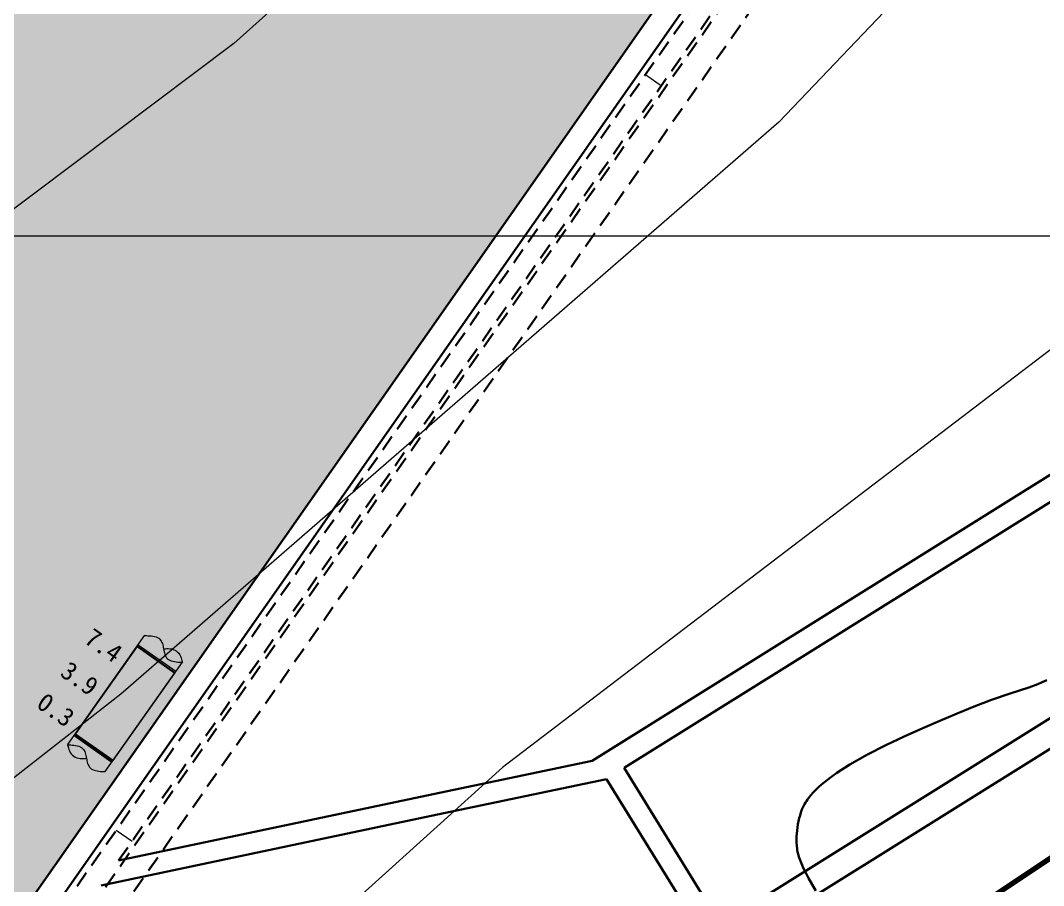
# Model space of a CAD drawing. Header units: inches. Extents: x 36473197 to 36486087, y 3899343 to 3911260.
# Drawn here: x 36480117.8 to 36480339.5, y 3904859.2 to 3905046.8 of the extents above; entities that cross this region are included whole.
import ezdxf

# ---------------------------------------------------------------- set-up
doc = ezdxf.new("R2010")
doc.units = ezdxf.units.IN
doc.header["$MEASUREMENT"] = 0
doc.linetypes.add('虚线', pattern=[0.0045, 0.00175, -0.001, 0.00175])
doc.layers.get('Defpoints').update_dxf_attribs({"lineweight": 0})
for name, color, linetype, lineweight in [('2022年生产接续', 7, 'Continuous', 0), ('4煤底板等值线', 7, 'Continuous', 0), ('向北背斜轴', 7, 'Continuous', 0), ('四盘区泄水巷设计', 7, 'Continuous', 0), ('四盘区辅运巷', 7, 'Continuous', 0), ('小柱状', 7, 'Continuous', 0), ('巷道', 7, 'Continuous', 0), ('水系', 7, 'Continuous', 0), ('经纬网', 7, 'Continuous', 0), ('西区开拓设计', 7, 'Continuous', 0), ('采掘图', 7, 'Continuous', 0), ('采空区', 7, 'Continuous', 0)]:
    doc.layers.add(name, color=color, linetype=linetype, lineweight=lineweight)
doc.styles.add('仿宋', font='simfang.ttf')
doc.styles.add('黑体', font='simhei.ttf')
doc.dimstyles.get("Standard").update_dxf_attribs({"dimtxt": 30, "dimasz": 20, "dimexe": 0.18, "dimexo": 0.0625, "dimgap": 0.09, "dimtad": 1, "dimdec": 0, "dimzin": 0, "dimdsep": 46, "dimtxsty": '仿宋', "dimcen": 0.09, "dimclrd": 150, "dimclre": 150, "dimadec": 0, "dimazin": 0, "dimtfac": 1, "dimtdec": 0, "dimtofl": 0, "dimtmove": 0, "dimatfit": 3, "dimfxl": 1, "dimtolj": 1, "dimtzin": 0, "dimlwd": 0, "dimarcsym": 0})

# ---------------------------------------------------------------- blocks, each defined once
blk = doc.blocks.new('*D204')
at = {"layer": 'Defpoints', "color": 0, "transparency": 16777216}
for p in [(36476925.52, 3911082.36), (36486060.15, 3904950.04), (36485936.09, 3904772.87)]:
    blk.add_point(p, dxfattribs=at)
at = {"layer": '四盘区辅运巷', "color": 150, "lineweight": -2, "transparency": 16777216}
for p, q in [((36476925.55, 3911082.41), (36477049.68, 3911259.68)), ((36485936.12, 3904772.92), (36486060.25, 3904950.19))]:
    blk.add_line(p, q, dxfattribs=at)
at = {"layer": '四盘区辅运巷', "color": 150, "lineweight": 0, "transparency": 16777216}
blk.add_line((36477065.96, 3911248.06), (36486043.76, 3904961.51), dxfattribs=at)
at = {"layer": '四盘区辅运巷', "color": 150, "transparency": 16777216}
for points in [[(36477067.87, 3911250.79), (36477064.05, 3911245.33), (36477049.58, 3911259.53)], [(36486045.68, 3904964.24), (36486041.85, 3904958.78), (36486060.15, 3904950.04)]]:
    blk.add_solid(points, dxfattribs=at)
at = {"layer": '四盘区辅运巷', "color": 0, "transparency": 16777216, "insert": (36481563.62, 3908117.29), "char_height": 30, "attachment_point": 5, "rotation": 324.9991, "style": '仿宋'}
blk.add_mtext('\\A1;1100', dxfattribs=at)

msp = doc.modelspace()

# ---------------------------------------------------------------- hatches: boundary and pattern name
at = {"layer": '小柱状'}
msp.add_hatch(color=7, dxfattribs=at).paths.add_polyline_path([(36480129.72, 3904892.14), (36480137.89, 3904886.38), (36480151.26, 3904905.34), (36480143.09, 3904911.1)], flags=17)
at = {"layer": '小柱状', "lineweight": 0}
h = msp.add_hatch(dxfattribs=at)
h.set_pattern_fill('细粒砂岩_1', color=256, scale=100, angle=-35, style=0, pattern_type=2)
h.set_pattern_definition([(145, (36480143.2983, 3904905.24036), (-0.344146, -0.49149), [0.007222, -0.592778]), (145, (36480143.3025, 3904905.23866), (-0.344146, -0.49149), [0.016, -0.584]), (145, (36480143.3051, 3904905.23804), (-0.344146, -0.49149), [0.021, -0.579]), (145, (36480143.30754, 3904905.23757), (-0.344146, -0.49149), [0.02552, -0.57448]), (145, (36480143.3092, 3904905.23764), (-0.344146, -0.49149), [0.02812, -0.57188]), (145, (36480143.3108, 3904905.2377), (-0.344146, -0.49149), [0.03072, -0.56928]), (145, (36480143.31245, 3904905.2378), (-0.344146, -0.49149), [0.03332, -0.56668]), (145, (36480143.314, 3904905.2379), (-0.344146, -0.49149), [0.035708, -0.564292]), (145, (36480143.3152, 3904905.2383), (-0.344146, -0.49149), [0.037246, -0.562754]), (145, (36480143.3164, 3904905.2387), (-0.344146, -0.49149), [0.038785, -0.561215]), (145, (36480143.3176, 3904905.23906), (-0.344146, -0.49149), [0.040323, -0.559677]), (145, (36480143.3188, 3904905.23943), (-0.344146, -0.49149), [0.04186, -0.55814]), (145, (36480143.32, 3904905.2398), (-0.344146, -0.49149), [9e-17, -0.6]), (145, (36480143.32, 3904905.2398), (-0.344146, -0.49149), [0.0434, -0.5566]), (145, (36480143.3209, 3904905.2404), (-0.344146, -0.49149), [0.0442, -0.5558]), (145, (36480143.3218, 3904905.241), (-0.344146, -0.49149), [0.045, -0.555]), (145, (36480143.3227, 3904905.2416), (-0.344146, -0.49149), [0.0458, -0.5542]), (145, (36480143.3236, 3904905.2422), (-0.344146, -0.49149), [0.0466, -0.5534]), (145, (36480143.3245, 3904905.24276), (-0.344146, -0.49149), [0.0474, -0.5526]), (145, (36480143.3254, 3904905.24335), (-0.344146, -0.49149), [4e-17, -0.6]), (145, (36480143.3254, 3904905.24335), (-0.344146, -0.49149), [0.0482, -0.5518]), (145, (36480143.3261, 3904905.2441), (-0.344146, -0.49149), [0.048477, -0.551523]), (145, (36480143.3268, 3904905.24483), (-0.344146, -0.49149), [0.048754, -0.551246]), (145, (36480143.3275, 3904905.24557), (-0.344146, -0.49149), [0.04903, -0.55097]), (145, (36480143.3282, 3904905.2463), (-0.344146, -0.49149), [0.049308, -0.550692]), (145, (36480143.32886, 3904905.24705), (-0.344146, -0.49149), [0.049585, -0.550415]), (145, (36480143.32955, 3904905.2478), (-0.344146, -0.49149), [0.04986, -0.55014]), (145, (36480143.3301, 3904905.2486), (-0.344146, -0.49149), [0.04986, -0.55014]), (145, (36480143.3306, 3904905.2495), (-0.344146, -0.49149), [0.049585, -0.550415]), (145, (36480143.33104, 3904905.2504), (-0.344146, -0.49149), [0.049308, -0.550692]), (145, (36480143.3315, 3904905.2513), (-0.344146, -0.49149), [0.04903, -0.55097]), (145, (36480143.33196, 3904905.2522), (-0.344146, -0.49149), [0.048754, -0.551246]), (145, (36480143.3324, 3904905.2531), (-0.344146, -0.49149), [0.048477, -0.551523]), (145, (36480143.3329, 3904905.254), (-0.344146, -0.49149), [0.0482, -0.5518]), (145, (36480143.2934, 3904905.28165), (-0.344146, -0.49149), [4e-17, -0.6]), (145, (36480143.33313, 3904905.25505), (-0.344146, -0.49149), [0.0474, -0.5526]), (145, (36480143.3334, 3904905.2561), (-0.344146, -0.49149), [0.0466, -0.5534]), (145, (36480143.3336, 3904905.25715), (-0.344146, -0.49149), [0.0458, -0.5542]), (145, (36480143.33387, 3904905.2582), (-0.344146, -0.49149), [0.045, -0.555]), (145, (36480143.3341, 3904905.25924), (-0.344146, -0.49149), [0.0442, -0.5558]), (145, (36480143.33436, 3904905.2603), (-0.344146, -0.49149), [0.0434, -0.5566]), (145, (36480143.2988, 3904905.2852), (-0.344146, -0.49149), [0, -0.6]), (145, (36480143.3343, 3904905.26155), (-0.344146, -0.49149), [0.04186, -0.55814]), (145, (36480143.33425, 3904905.2628), (-0.344146, -0.49149), [0.040323, -0.559677]), (145, (36480143.3342, 3904905.2641), (-0.344146, -0.49149), [0.038785, -0.561215]), (145, (36480143.33413, 3904905.26533), (-0.344146, -0.49149), [0.037246, -0.562754]), (145, (36480143.3341, 3904905.2666), (-0.344146, -0.49149), [0.035708, -0.564292]), (145, (36480143.3337, 3904905.2681), (-0.344146, -0.49149), [0.03332, -0.56668]), (145, (36480143.3332, 3904905.26966), (-0.344146, -0.49149), [0.03072, -0.56928]), (145, (36480143.3327, 3904905.2712), (-0.344146, -0.49149), [0.02812, -0.57188]), (145, (36480143.3322, 3904905.2728), (-0.344146, -0.49149), [0.02552, -0.57448]), (145, (36480143.3309, 3904905.2749), (-0.344146, -0.49149), [0.021, -0.579]), (145, (36480143.32945, 3904905.27716), (-0.344146, -0.49149), [0.016, -0.584]), (145, (36480143.3275, 3904905.2795), (-0.344146, -0.49149), [0.01011, -0.58989]), (145, (36480143.23737, 3904905.28023), (-0.344146, -0.49149), [0.007222, -0.592778]), (145, (36480143.24154, 3904905.27853), (-0.344146, -0.49149), [0.016, -0.584]), (145, (36480143.24416, 3904905.2779), (-0.344146, -0.49149), [0.021, -0.579]), (145, (36480143.2466, 3904905.27744), (-0.344146, -0.49149), [0.02552, -0.57448]), (145, (36480143.2482, 3904905.2775), (-0.344146, -0.49149), [0.02812, -0.57188]), (145, (36480143.24986, 3904905.2776), (-0.344146, -0.49149), [0.03072, -0.56928]), (145, (36480143.2515, 3904905.27766), (-0.344146, -0.49149), [0.03332, -0.56668]), (145, (36480143.25305, 3904905.2778), (-0.344146, -0.49149), [0.035708, -0.564292]), (145, (36480143.25425, 3904905.2782), (-0.344146, -0.49149), [0.037246, -0.562754]), (145, (36480143.25546, 3904905.27855), (-0.344146, -0.49149), [0.038785, -0.561215]), (145, (36480143.25666, 3904905.2789), (-0.344146, -0.49149), [0.040323, -0.559677]), (145, (36480143.25786, 3904905.2793), (-0.344146, -0.49149), [0.04186, -0.55814]), (145, (36480143.25907, 3904905.2797), (-0.344146, -0.49149), [2e-17, -0.6]), (145, (36480143.25907, 3904905.2797), (-0.344146, -0.49149), [0.0434, -0.5566]), (145, (36480143.25997, 3904905.2803), (-0.344146, -0.49149), [0.0442, -0.5558]), (145, (36480143.26087, 3904905.28086), (-0.344146, -0.49149), [0.045, -0.555]), (145, (36480143.2618, 3904905.28145), (-0.344146, -0.49149), [0.0458, -0.5542]), (145, (36480143.2627, 3904905.28204), (-0.344146, -0.49149), [0.0466, -0.5534]), (145, (36480143.2636, 3904905.28263), (-0.344146, -0.49149), [0.0474, -0.5526]), (145, (36480143.2645, 3904905.2832), (-0.344146, -0.49149), [2e-17, -0.6]), (145, (36480143.2645, 3904905.2832), (-0.344146, -0.49149), [0.0482, -0.5518]), (145, (36480143.26516, 3904905.28396), (-0.344146, -0.49149), [0.048477, -0.551523]), (145, (36480143.26585, 3904905.2847), (-0.344146, -0.49149), [0.048754, -0.551246]), (145, (36480143.26654, 3904905.28544), (-0.344146, -0.49149), [0.04903, -0.55097]), (145, (36480143.2672, 3904905.2862), (-0.344146, -0.49149), [0.049308, -0.550692]), (145, (36480143.2679, 3904905.2869), (-0.344146, -0.49149), [0.049585, -0.550415]), (145, (36480143.2686, 3904905.28766), (-0.344146, -0.49149), [0.04986, -0.55014]), (145, (36480143.26917, 3904905.2885), (-0.344146, -0.49149), [0.04986, -0.55014]), (145, (36480143.26963, 3904905.2894), (-0.344146, -0.49149), [0.049585, -0.550415]), (145, (36480143.2701, 3904905.2903), (-0.344146, -0.49149), [0.049308, -0.550692]), (145, (36480143.27055, 3904905.2912), (-0.344146, -0.49149), [0.04903, -0.55097]), (145, (36480143.271, 3904905.2921), (-0.344146, -0.49149), [0.048754, -0.551246]), (145, (36480143.2715, 3904905.293), (-0.344146, -0.49149), [0.048477, -0.551523]), (145, (36480143.27193, 3904905.2939), (-0.344146, -0.49149), [0.0482, -0.5518]), (145, (36480143.23245, 3904905.3215), (-0.344146, -0.49149), [0, -0.6]), (145, (36480143.2722, 3904905.2949), (-0.344146, -0.49149), [0.0474, -0.5526]), (145, (36480143.2724, 3904905.29597), (-0.344146, -0.49149), [0.0466, -0.5534]), (145, (36480143.27267, 3904905.297), (-0.344146, -0.49149), [0.0458, -0.5542]), (145, (36480143.2729, 3904905.29807), (-0.344146, -0.49149), [0.045, -0.555]), (145, (36480143.27316, 3904905.2991), (-0.344146, -0.49149), [0.0442, -0.5558]), (145, (36480143.2734, 3904905.30016), (-0.344146, -0.49149), [0.0434, -0.5566]), (145, (36480143.23786, 3904905.32506), (-0.344146, -0.49149), [4e-17, -0.6]), (145, (36480143.27335, 3904905.3014), (-0.344146, -0.49149), [0.04186, -0.55814]), (145, (36480143.2733, 3904905.3027), (-0.344146, -0.49149), [0.040323, -0.559677]), (145, (36480143.27324, 3904905.30394), (-0.344146, -0.49149), [0.038785, -0.561215]), (145, (36480143.2732, 3904905.3052), (-0.344146, -0.49149), [0.037246, -0.562754]), (145, (36480143.2731, 3904905.30647), (-0.344146, -0.49149), [0.035708, -0.564292]), (145, (36480143.2727, 3904905.30797), (-0.344146, -0.49149), [0.03332, -0.56668]), (145, (36480143.2722, 3904905.30953), (-0.344146, -0.49149), [0.03072, -0.56928]), (145, (36480143.27174, 3904905.3111), (-0.344146, -0.49149), [0.02812, -0.57188]), (145, (36480143.27125, 3904905.31266), (-0.344146, -0.49149), [0.02552, -0.57448]), (145, (36480143.26997, 3904905.3148), (-0.344146, -0.49149), [0.021, -0.579]), (145, (36480143.2685, 3904905.31703), (-0.344146, -0.49149), [0.016, -0.584]), (145, (36480143.26654, 3904905.3194), (-0.344146, -0.49149), [0.01011, -0.58989]), (145, (36480143.1755, 3904905.32634), (-0.344146, -0.49149), [0.007222, -0.592778]), (145, (36480143.1797, 3904905.32464), (-0.344146, -0.49149), [0.016, -0.584]), (145, (36480143.1823, 3904905.324), (-0.344146, -0.49149), [0.021, -0.579]), (145, (36480143.18474, 3904905.32355), (-0.344146, -0.49149), [0.02552, -0.57448]), (145, (36480143.1864, 3904905.3236), (-0.344146, -0.49149), [0.02812, -0.57188]), (145, (36480143.188, 3904905.3237), (-0.344146, -0.49149), [0.03072, -0.56928]), (145, (36480143.18966, 3904905.32377), (-0.344146, -0.49149), [0.03332, -0.56668]), (145, (36480143.1912, 3904905.3239), (-0.344146, -0.49149), [0.035708, -0.564292]), (145, (36480143.1924, 3904905.3243), (-0.344146, -0.49149), [0.037246, -0.562754]), (145, (36480143.1936, 3904905.32466), (-0.344146, -0.49149), [0.038785, -0.561215]), (145, (36480143.1948, 3904905.32504), (-0.344146, -0.49149), [0.040323, -0.559677]), (145, (36480143.196, 3904905.3254), (-0.344146, -0.49149), [0.04186, -0.55814]), (145, (36480143.1972, 3904905.3258), (-0.344146, -0.49149), [0, -0.6]), (145, (36480143.1972, 3904905.3258), (-0.344146, -0.49149), [0.0434, -0.5566]), (145, (36480143.19813, 3904905.3264), (-0.344146, -0.49149), [0.0442, -0.5558]), (145, (36480143.19903, 3904905.327), (-0.344146, -0.49149), [0.045, -0.555]), (145, (36480143.19993, 3904905.32756), (-0.344146, -0.49149), [0.0458, -0.5542]), (145, (36480143.20083, 3904905.32815), (-0.344146, -0.49149), [0.0466, -0.5534]), (145, (36480143.20174, 3904905.32874), (-0.344146, -0.49149), [0.0474, -0.5526]), (145, (36480143.20264, 3904905.3293), (-0.344146, -0.49149), [3e-17, -0.6]), (145, (36480143.20264, 3904905.3293), (-0.344146, -0.49149), [0.0482, -0.5518]), (145, (36480143.2033, 3904905.33007), (-0.344146, -0.49149), [0.048477, -0.551523]), (145, (36480143.204, 3904905.3308), (-0.344146, -0.49149), [0.048754, -0.551246]), (145, (36480143.2047, 3904905.33155), (-0.344146, -0.49149), [0.04903, -0.55097]), (145, (36480143.2054, 3904905.3323), (-0.344146, -0.49149), [0.049308, -0.550692]), (145, (36480143.2061, 3904905.333), (-0.344146, -0.49149), [0.049585, -0.550415]), (145, (36480143.20676, 3904905.33377), (-0.344146, -0.49149), [0.04986, -0.55014]), (145, (36480143.20733, 3904905.3346), (-0.344146, -0.49149), [0.04986, -0.55014]), (145, (36480143.2078, 3904905.3355), (-0.344146, -0.49149), [0.049585, -0.550415]), (145, (36480143.20825, 3904905.3364), (-0.344146, -0.49149), [0.049308, -0.550692]), (145, (36480143.2087, 3904905.3373), (-0.344146, -0.49149), [0.04903, -0.55097]), (145, (36480143.2092, 3904905.3382), (-0.344146, -0.49149), [0.048754, -0.551246]), (145, (36480143.20963, 3904905.3391), (-0.344146, -0.49149), [0.048477, -0.551523]), (145, (36480143.2101, 3904905.34), (-0.344146, -0.49149), [0.0482, -0.5518]), (145, (36480143.1706, 3904905.3676), (-0.344146, -0.49149), [3e-17, -0.6]), (145, (36480143.21034, 3904905.341), (-0.344146, -0.49149), [0.0474, -0.5526]), (145, (36480143.2106, 3904905.3421), (-0.344146, -0.49149), [0.0466, -0.5534]), (145, (36480143.21083, 3904905.3431), (-0.344146, -0.49149), [0.0458, -0.5542]), (145, (36480143.2111, 3904905.3442), (-0.344146, -0.49149), [0.045, -0.555]), (145, (36480143.2113, 3904905.3452), (-0.344146, -0.49149), [0.0442, -0.5558]), (145, (36480143.21157, 3904905.3463), (-0.344146, -0.49149), [0.0434, -0.5566]), (145, (36480143.176, 3904905.37116), (-0.344146, -0.49149), [3e-17, -0.6]), (145, (36480143.2115, 3904905.34753), (-0.344146, -0.49149), [0.04186, -0.55814]), (145, (36480143.21146, 3904905.3488), (-0.344146, -0.49149), [0.040323, -0.559677]), (145, (36480143.2114, 3904905.35005), (-0.344146, -0.49149), [0.038785, -0.561215]), (145, (36480143.21134, 3904905.3513), (-0.344146, -0.49149), [0.037246, -0.562754]), (145, (36480143.2113, 3904905.3526), (-0.344146, -0.49149), [0.035708, -0.564292]), (145, (36480143.2109, 3904905.3541), (-0.344146, -0.49149), [0.03332, -0.56668]), (145, (36480143.2104, 3904905.35564), (-0.344146, -0.49149), [0.03072, -0.56928]), (145, (36480143.2099, 3904905.3572), (-0.344146, -0.49149), [0.02812, -0.57188]), (145, (36480143.2094, 3904905.3588), (-0.344146, -0.49149), [0.02552, -0.57448]), (145, (36480143.20813, 3904905.3609), (-0.344146, -0.49149), [0.021, -0.579]), (145, (36480143.20666, 3904905.36314), (-0.344146, -0.49149), [0.016, -0.584]), (145, (36480143.2047, 3904905.3655), (-0.344146, -0.49149), [0.01011, -0.58989]), (145, (36480142.8805, 3904905.1667), (-0.344146, -0.49149), [0.007222, -0.592778]), (145, (36480142.8847, 3904905.165), (-0.344146, -0.49149), [0.016, -0.584]), (145, (36480142.8873, 3904905.1644), (-0.344146, -0.49149), [0.021, -0.579]), (145, (36480142.8897, 3904905.1639), (-0.344146, -0.49149), [0.02552, -0.57448]), (145, (36480142.89135, 3904905.16397), (-0.344146, -0.49149), [0.02812, -0.57188]), (145, (36480142.893, 3904905.16404), (-0.344146, -0.49149), [0.03072, -0.56928]), (145, (36480142.89463, 3904905.1641), (-0.344146, -0.49149), [0.03332, -0.56668]), (145, (36480142.8962, 3904905.16425), (-0.344146, -0.49149), [0.035708, -0.564292]), (145, (36480142.8974, 3904905.1646), (-0.344146, -0.49149), [0.037246, -0.562754]), (145, (36480142.8986, 3904905.165), (-0.344146, -0.49149), [0.038785, -0.561215]), (145, (36480142.8998, 3904905.1654), (-0.344146, -0.49149), [0.040323, -0.559677]), (145, (36480142.901, 3904905.16576), (-0.344146, -0.49149), [0.04186, -0.55814]), (145, (36480142.9022, 3904905.16614), (-0.344146, -0.49149), [1e-17, -0.6]), (145, (36480142.9022, 3904905.16614), (-0.344146, -0.49149), [0.0434, -0.5566]), (145, (36480142.9031, 3904905.1667), (-0.344146, -0.49149), [0.0442, -0.5558]), (145, (36480142.904, 3904905.1673), (-0.344146, -0.49149), [0.045, -0.555]), (145, (36480142.9049, 3904905.1679), (-0.344146, -0.49149), [0.0458, -0.5542]), (145, (36480142.9058, 3904905.1685), (-0.344146, -0.49149), [0.0466, -0.5534]), (145, (36480142.9067, 3904905.1691), (-0.344146, -0.49149), [0.0474, -0.5526]), (145, (36480142.9076, 3904905.1697), (-0.344146, -0.49149), [0, -0.6]), (145, (36480142.9076, 3904905.1697), (-0.344146, -0.49149), [0.0482, -0.5518]), (145, (36480142.9083, 3904905.1704), (-0.344146, -0.49149), [0.048477, -0.551523]), (145, (36480142.909, 3904905.17116), (-0.344146, -0.49149), [0.048754, -0.551246]), (145, (36480142.9097, 3904905.1719), (-0.344146, -0.49149), [0.04903, -0.55097]), (145, (36480142.91036, 3904905.17264), (-0.344146, -0.49149), [0.049308, -0.550692]), (145, (36480142.91104, 3904905.1734), (-0.344146, -0.49149), [0.049585, -0.550415]), (145, (36480142.91173, 3904905.1741), (-0.344146, -0.49149), [0.04986, -0.55014]), (145, (36480142.9123, 3904905.17494), (-0.344146, -0.49149), [0.04986, -0.55014]), (145, (36480142.91277, 3904905.17583), (-0.344146, -0.49149), [0.049585, -0.550415]), (145, (36480142.9132, 3904905.17673), (-0.344146, -0.49149), [0.049308, -0.550692]), (145, (36480142.9137, 3904905.17763), (-0.344146, -0.49149), [0.04903, -0.55097]), (145, (36480142.91415, 3904905.1785), (-0.344146, -0.49149), [0.048754, -0.551246]), (145, (36480142.9146, 3904905.1794), (-0.344146, -0.49149), [0.048477, -0.551523]), (145, (36480142.91507, 3904905.1803), (-0.344146, -0.49149), [0.0482, -0.5518]), (145, (36480142.8756, 3904905.208), (-0.344146, -0.49149), [2e-17, -0.6]), (145, (36480142.9153, 3904905.1814), (-0.344146, -0.49149), [0.0474, -0.5526]), (145, (36480142.91556, 3904905.1824), (-0.344146, -0.49149), [0.0466, -0.5534]), (145, (36480142.9158, 3904905.1835), (-0.344146, -0.49149), [0.0458, -0.5542]), (145, (36480142.91605, 3904905.1845), (-0.344146, -0.49149), [0.045, -0.555]), (145, (36480142.9163, 3904905.18557), (-0.344146, -0.49149), [0.0442, -0.5558]), (145, (36480142.91654, 3904905.1866), (-0.344146, -0.49149), [0.0434, -0.5566]), (145, (36480142.881, 3904905.2115), (-0.344146, -0.49149), [4e-17, -0.6]), (145, (36480142.9165, 3904905.1879), (-0.344146, -0.49149), [0.04186, -0.55814]), (145, (36480142.9164, 3904905.18914), (-0.344146, -0.49149), [0.040323, -0.559677]), (145, (36480142.9164, 3904905.1904), (-0.344146, -0.49149), [0.038785, -0.561215]), (145, (36480142.9163, 3904905.19166), (-0.344146, -0.49149), [0.037246, -0.562754]), (145, (36480142.91626, 3904905.1929), (-0.344146, -0.49149), [0.035708, -0.564292]), (145, (36480142.91585, 3904905.1944), (-0.344146, -0.49149), [0.03332, -0.56668]), (145, (36480142.91536, 3904905.196), (-0.344146, -0.49149), [0.03072, -0.56928]), (145, (36480142.9149, 3904905.19755), (-0.344146, -0.49149), [0.02812, -0.57188]), (145, (36480142.9144, 3904905.1991), (-0.344146, -0.49149), [0.02552, -0.57448]), (145, (36480142.9131, 3904905.20123), (-0.344146, -0.49149), [0.021, -0.579]), (145, (36480142.9116, 3904905.2035), (-0.344146, -0.49149), [0.016, -0.584]), (145, (36480142.9097, 3904905.20583), (-0.344146, -0.49149), [0.01011, -0.58989]), (145, (36480142.81955, 3904905.20656), (-0.344146, -0.49149), [0.007222, -0.592778]), (145, (36480142.8237, 3904905.20486), (-0.344146, -0.49149), [0.016, -0.584]), (145, (36480142.82634, 3904905.20424), (-0.344146, -0.49149), [0.021, -0.579]), (145, (36480142.82876, 3904905.20377), (-0.344146, -0.49149), [0.02552, -0.57448]), (145, (36480142.8304, 3904905.20384), (-0.344146, -0.49149), [0.02812, -0.57188]), (145, (36480142.83204, 3904905.2039), (-0.344146, -0.49149), [0.03072, -0.56928]), (145, (36480142.8337, 3904905.204), (-0.344146, -0.49149), [0.03332, -0.56668]), (145, (36480142.8352, 3904905.2041), (-0.344146, -0.49149), [0.035708, -0.564292]), (145, (36480142.83643, 3904905.2045), (-0.344146, -0.49149), [0.037246, -0.562754]), (145, (36480142.83764, 3904905.2049), (-0.344146, -0.49149), [0.038785, -0.561215]), (145, (36480142.83884, 3904905.20526), (-0.344146, -0.49149), [0.040323, -0.559677]), (145, (36480142.84004, 3904905.20563), (-0.344146, -0.49149), [0.04186, -0.55814]), (145, (36480142.84125, 3904905.206), (-0.344146, -0.49149), [0, -0.6]), (145, (36480142.84125, 3904905.206), (-0.344146, -0.49149), [0.0434, -0.5566]), (145, (36480142.84215, 3904905.2066), (-0.344146, -0.49149), [0.0442, -0.5558]), (145, (36480142.84305, 3904905.2072), (-0.344146, -0.49149), [0.045, -0.555]), (145, (36480142.84395, 3904905.2078), (-0.344146, -0.49149), [0.0458, -0.5542]), (145, (36480142.84485, 3904905.2084), (-0.344146, -0.49149), [0.0466, -0.5534]), (145, (36480142.84575, 3904905.20896), (-0.344146, -0.49149), [0.0474, -0.5526]), (145, (36480142.84666, 3904905.20955), (-0.344146, -0.49149), [2e-17, -0.6]), (145, (36480142.84666, 3904905.20955), (-0.344146, -0.49149), [0.0482, -0.5518]), (145, (36480142.84734, 3904905.2103), (-0.344146, -0.49149), [0.048477, -0.551523]), (145, (36480142.848, 3904905.211), (-0.344146, -0.49149), [0.048754, -0.551246]), (145, (36480142.8487, 3904905.21177), (-0.344146, -0.49149), [0.04903, -0.55097]), (145, (36480142.8494, 3904905.2125), (-0.344146, -0.49149), [0.049308, -0.550692]), (145, (36480142.8501, 3904905.21325), (-0.344146, -0.49149), [0.049585, -0.550415]), (145, (36480142.8508, 3904905.214), (-0.344146, -0.49149), [0.04986, -0.55014]), (145, (36480142.85135, 3904905.2148), (-0.344146, -0.49149), [0.04986, -0.55014]), (145, (36480142.8518, 3904905.2157), (-0.344146, -0.49149), [0.049585, -0.550415]), (145, (36480142.8523, 3904905.2166), (-0.344146, -0.49149), [0.049308, -0.550692]), (145, (36480142.85273, 3904905.2175), (-0.344146, -0.49149), [0.04903, -0.55097]), (145, (36480142.8532, 3904905.2184), (-0.344146, -0.49149), [0.048754, -0.551246]), (145, (36480142.85365, 3904905.2193), (-0.344146, -0.49149), [0.048477, -0.551523]), (145, (36480142.8541, 3904905.2202), (-0.344146, -0.49149), [0.0482, -0.5518]), (145, (36480142.8146, 3904905.24785), (-0.344146, -0.49149), [2e-17, -0.6]), (145, (36480142.85436, 3904905.22125), (-0.344146, -0.49149), [0.0474, -0.5526]), (145, (36480142.8546, 3904905.2223), (-0.344146, -0.49149), [0.0466, -0.5534]), (145, (36480142.85485, 3904905.22335), (-0.344146, -0.49149), [0.0458, -0.5542]), (145, (36480142.8551, 3904905.2244), (-0.344146, -0.49149), [0.045, -0.555]), (145, (36480142.85534, 3904905.22544), (-0.344146, -0.49149), [0.0442, -0.5558]), (145, (36480142.8556, 3904905.2265), (-0.344146, -0.49149), [0.0434, -0.5566]), (145, (36480142.82004, 3904905.2514), (-0.344146, -0.49149), [2e-17, -0.6]), (145, (36480142.85553, 3904905.22775), (-0.344146, -0.49149), [0.04186, -0.55814]), (145, (36480142.8555, 3904905.229), (-0.344146, -0.49149), [0.040323, -0.559677]), (145, (36480142.8554, 3904905.2303), (-0.344146, -0.49149), [0.038785, -0.561215]), (145, (36480142.85536, 3904905.23153), (-0.344146, -0.49149), [0.037246, -0.562754]), (145, (36480142.8553, 3904905.2328), (-0.344146, -0.49149), [0.035708, -0.564292]), (145, (36480142.8549, 3904905.2343), (-0.344146, -0.49149), [0.03332, -0.56668]), (145, (36480142.8544, 3904905.23586), (-0.344146, -0.49149), [0.03072, -0.56928]), (145, (36480142.8539, 3904905.2374), (-0.344146, -0.49149), [0.02812, -0.57188]), (145, (36480142.8534, 3904905.239), (-0.344146, -0.49149), [0.02552, -0.57448]), (145, (36480142.85215, 3904905.2411), (-0.344146, -0.49149), [0.021, -0.579]), (145, (36480142.8507, 3904905.24336), (-0.344146, -0.49149), [0.016, -0.584]), (145, (36480142.8487, 3904905.2457), (-0.344146, -0.49149), [0.01011, -0.58989]), (145, (36480142.7577, 3904905.25266), (-0.344146, -0.49149), [0.007222, -0.592778]), (145, (36480142.7619, 3904905.25097), (-0.344146, -0.49149), [0.016, -0.584]), (145, (36480142.7645, 3904905.25035), (-0.344146, -0.49149), [0.021, -0.579]), (145, (36480142.7669, 3904905.2499), (-0.344146, -0.49149), [0.02552, -0.57448]), (145, (36480142.76856, 3904905.24995), (-0.344146, -0.49149), [0.02812, -0.57188]), (145, (36480142.7702, 3904905.25), (-0.344146, -0.49149), [0.03072, -0.56928]), (145, (36480142.77184, 3904905.2501), (-0.344146, -0.49149), [0.03332, -0.56668]), (145, (36480142.7734, 3904905.2502), (-0.344146, -0.49149), [0.035708, -0.564292]), (145, (36480142.7746, 3904905.2506), (-0.344146, -0.49149), [0.037246, -0.562754]), (145, (36480142.7758, 3904905.251), (-0.344146, -0.49149), [0.038785, -0.561215]), (145, (36480142.777, 3904905.25136), (-0.344146, -0.49149), [0.040323, -0.559677]), (145, (36480142.7782, 3904905.25174), (-0.344146, -0.49149), [0.04186, -0.55814]), (145, (36480142.7794, 3904905.2521), (-0.344146, -0.49149), [2e-17, -0.6]), (145, (36480142.7794, 3904905.2521), (-0.344146, -0.49149), [0.0434, -0.5566]), (145, (36480142.7803, 3904905.2527), (-0.344146, -0.49149), [0.0442, -0.5558]), (145, (36480142.7812, 3904905.2533), (-0.344146, -0.49149), [0.045, -0.555]), (145, (36480142.7821, 3904905.2539), (-0.344146, -0.49149), [0.0458, -0.5542]), (145, (36480142.783, 3904905.2545), (-0.344146, -0.49149), [0.0466, -0.5534]), (145, (36480142.7839, 3904905.25507), (-0.344146, -0.49149), [0.0474, -0.5526]), (145, (36480142.7848, 3904905.25566), (-0.344146, -0.49149), [0, -0.6]), (145, (36480142.7848, 3904905.25566), (-0.344146, -0.49149), [0.0482, -0.5518]), (145, (36480142.7855, 3904905.2564), (-0.344146, -0.49149), [0.048477, -0.551523]), (145, (36480142.7862, 3904905.25714), (-0.344146, -0.49149), [0.048754, -0.551246]), (145, (36480142.7869, 3904905.2579), (-0.344146, -0.49149), [0.04903, -0.55097]), (145, (36480142.78757, 3904905.2586), (-0.344146, -0.49149), [0.049308, -0.550692]), (145, (36480142.78825, 3904905.25936), (-0.344146, -0.49149), [0.049585, -0.550415]), (145, (36480142.78894, 3904905.2601), (-0.344146, -0.49149), [0.04986, -0.55014]), (145, (36480142.7895, 3904905.2609), (-0.344146, -0.49149), [0.04986, -0.55014]), (145, (36480142.79, 3904905.2618), (-0.344146, -0.49149), [0.049585, -0.550415]), (145, (36480142.79043, 3904905.2627), (-0.344146, -0.49149), [0.049308, -0.550692]), (145, (36480142.7909, 3904905.2636), (-0.344146, -0.49149), [0.04903, -0.55097]), (145, (36480142.79135, 3904905.2645), (-0.344146, -0.49149), [0.048754, -0.551246]), (145, (36480142.7918, 3904905.2654), (-0.344146, -0.49149), [0.048477, -0.551523]), (145, (36480142.7923, 3904905.2663), (-0.344146, -0.49149), [0.0482, -0.5518]), (145, (36480142.7528, 3904905.29395), (-0.344146, -0.49149), [0, -0.6]), (145, (36480142.7925, 3904905.26735), (-0.344146, -0.49149), [0.0474, -0.5526]), (145, (36480142.79277, 3904905.2684), (-0.344146, -0.49149), [0.0466, -0.5534]), (145, (36480142.793, 3904905.26945), (-0.344146, -0.49149), [0.0458, -0.5542]), (145, (36480142.79326, 3904905.2705), (-0.344146, -0.49149), [0.045, -0.555]), (145, (36480142.7935, 3904905.27155), (-0.344146, -0.49149), [0.0442, -0.5558]), (145, (36480142.79375, 3904905.2726), (-0.344146, -0.49149), [0.0434, -0.5566]), (145, (36480142.7582, 3904905.2975), (-0.344146, -0.49149), [4e-17, -0.6]), (145, (36480142.7937, 3904905.27386), (-0.344146, -0.49149), [0.04186, -0.55814]), (145, (36480142.79364, 3904905.2751), (-0.344146, -0.49149), [0.040323, -0.559677]), (145, (36480142.7936, 3904905.2764), (-0.344146, -0.49149), [0.038785, -0.561215]), (145, (36480142.7935, 3904905.27764), (-0.344146, -0.49149), [0.037246, -0.562754]), (145, (36480142.79347, 3904905.2789), (-0.344146, -0.49149), [0.035708, -0.564292]), (145, (36480142.79306, 3904905.2804), (-0.344146, -0.49149), [0.03332, -0.56668]), (145, (36480142.7926, 3904905.28197), (-0.344146, -0.49149), [0.03072, -0.56928]), (145, (36480142.7921, 3904905.28353), (-0.344146, -0.49149), [0.02812, -0.57188]), (145, (36480142.7916, 3904905.2851), (-0.344146, -0.49149), [0.02552, -0.57448]), (145, (36480142.7903, 3904905.2872), (-0.344146, -0.49149), [0.021, -0.579]), (145, (36480142.78884, 3904905.28947), (-0.344146, -0.49149), [0.016, -0.584]), (145, (36480142.7869, 3904905.2918), (-0.344146, -0.49149), [0.01011, -0.58989])])
h.paths.add_polyline_path([(36480143.04, 3904911.03), (36480151.21, 3904905.27), (36480151.44, 3904905.59), (36480143.27, 3904911.36)], flags=17)
h = msp.add_hatch(dxfattribs=at)
h.set_pattern_fill('泥岩_1_1', color=256, scale=133.333333, angle=-35, style=0, pattern_type=2)
h.set_pattern_definition([(145, (36480129.2691, 3904885.85346), (-0.45886, -0.65532), [0.266667, -0.533333]), (325, (36480129.6077, 3904886.10464), (0.45886, 0.65532), [0.266667, -0.533333]), (325, (36480129.1107, 3904886.2085), (0.45886, 0.65532), []), (325, (36480128.8813, 3904885.8808), (0.45886, 0.65532), [])])
h.paths.add_polyline_path([(36480129.44, 3904891.74), (36480137.61, 3904885.98), (36480137.84, 3904886.31), (36480129.67, 3904892.07)], flags=17)
at = {"layer": '采空区'}
h = msp.add_hatch(dxfattribs=at)
h.set_pattern_fill('GRAVEL', color=160, scale=105.7901, angle=315, style=0)
h.set_pattern_definition([(148.01184, (36473314.5915, 3905701.285), (-1084.597172, 668.148929), [14.2326, -1409.0277]), (104.96874, (36473302.52, 3905708.825), (324.6044794, -1231.8303788), [24.4235, -2417.9306]), (52.50944, (36473296.2116, 3905732.4196), (-962.331355, -1243.885012), [17.2214, -1704.9166]), (187.27274, (36473263.002, 3905768.459), (2102.0328397, 263.1874473), [22.2411, -2201.8684]), (212.83274, (36473240.94, 3905765.6434), (1158.3555047, 741.3392058), [21.8092, -2159.1096]), (277.27274, (36473222.6146, 3905753.8187), (-263.1874473, 2102.0328397), [22.2411, -2201.8684]), (317.69324, (36473225.43, 3905731.7565), (-1280.6219798, 1170.6976592), [29.4127, -2911.8565]), (352.25434, (36473247.1824, 3905711.959), (2420.6101977, -325.17645), [27.7686, -2749.0955]), (41.42864, (36473274.6976, 3905708.2163), (1207.4330738, 1072.257174), [22.3164, -2209.3282]), (95.23544, (36473291.43, 3905722.983), (97.871316, -1164.383859), [25.4776, -1248.4039]), (142.39644, (36473289.1053, 3905748.3542), (-1366.4368608, 1048.1458982), [32.9481, -3261.8658]), (58.81314, (36473280.145, 3905665.134), (496.519391, 839.493861), [11.2456, -1113.3185]), (91.46824, (36473285.9684, 3905674.7543), (30.423367, -1391.1188315), [21.3947, -2118.0777]), (144.999, (36473285.42, 3905696.14), (-104.18325, -18.3685), [14.961, -134.6488]), (123.19764, (36473296.636, 3905705.639), (300.209131, -484.179015), [8.0568, -797.6166]), (211.80044, (36473292.225, 3905712.38), (294.181173, 159.28875), [11.3939, -558.3032]), (310.96284, (36473282.542, 3905706.377), (263.472196, -275.81238), [18.5058, -598.3512]), (81.56414, (36473294.673, 3905692.402), (-67.44602, -226.73497), [13.3815, -321.1562]), (296.38854, (36473281.5714, 3905772.807), (496.234059, -986.727011), [18.746, -1855.8593]), (350.34524, (36473289.903, 3905756.0144), (-1219.489588, 214.6787046), [15.7269, -1556.9561]), (213.19764, (36473315.51, 3905696.076), (484.179015, 300.209131), [16.1134, -789.56]), (263.60954, (36473302.0264, 3905687.2534), (128.863733, 1096.937817), [18.746, -1855.8593]), (259.44304, (36473216.978, 3905761.419), (116.523425, 557.653236), [18.0774, -885.7936]), (214.77414, (36473213.666, 3905743.647), (1054.173342, 722.9689766), [15.1468, -1499.5369]), (346.80044, (36473211.51, 3905676.666), (557.653113, -116.524019), [16.1134, -789.56]), (297.35304, (36473227.198, 3905672.986), (-655.522998, 1280.9081026), [17.7337, -1755.6316]), (349.44304, (36473202.51, 3905727.715), (-557.653236, 116.523425), [9.0387, -894.8323]), (21.30894, (36473210.408, 3905682.917), (398.364484, 177.657035), [5.3942, -534.0315]), (85.96284, (36473215.434, 3905684.877), (-49.07747, -330.91819), [21.8092, -414.3745]), (106.00804, (36473216.969, 3905706.632), (287.8682655, -1023.463659), [20.2112, -2000.9058]), (223.68914, (36473273.165, 3905704.723), (189.99785, 140.92037), [15.2573, -366.1743]), (273.15624, (36473262.1325, 3905694.1846), (103.8974268, -1807.8518197), [26.6373, -2637.0894]), (340.94444, (36473263.599, 3905667.588), (-802.756619, 288.153284), [10.8917, -1078.284]), (9.999, (36473273.89, 3905664.03), (85.8147, 122.5517), [6.3474, -99.4427]), (40.25544, (36473219.727, 3905709.267), (-655.80883, -545.311972), [14.6968, -1454.9863]), (328.01184, (36473230.9435, 3905718.764), (1084.597172, -668.148929), [28.4652, -1394.7951]), (279.999, (36473255.09, 3905703.68), (122.5517, -85.8147), [27.5054, -78.2847]), (245.30384, (36473259.862, 3905676.597), (545.598409, 1170.411331), [16.7269, -1655.9614]), (174.05364, (36473252.874, 3905661.4), (-435.101397, 30.709156), [15.4033, -754.7603]), (127.64504, (36473237.5534, 3905662.9956), (-1390.8346447, 1795.79545), [25.0791, -2482.838]), (95.42514, (36473222.236, 3905682.8536), (-134.607993, 1372.7503153), [26.532, -2626.6702])])
h.paths.add_polyline_path([(36479305.12, 3904007.54), (36479453.18, 3903903.86), (36480260.46, 3905056.74), (36480110.01, 3905157.1)])

# ---------------------------------------------------------------- linework, layer by layer
at = {"layer": '2022年生产接续'}
msp.add_line((36480253.25, 3905035.04), (36480256.69, 3905032.64), dxfattribs=at)
at = {"layer": '2022年生产接续', "color": 4, "lineweight": 5, "true_color": 0x00ffff}
msp.add_line((36480138.53, 3904871.21), (36480141.97, 3904868.8), dxfattribs=at)
at = {"layer": '4煤底板等值线', "color": 7, "linetype": 'Continuous', "lineweight": 0, "flags": 128}
for points in [[(36480404.41, 3905368.91), (36480391.09, 3905326.94), (36480374.54, 3905286.31), (36480359.78, 3905257.25), (36480348.47, 3905238.91), (36480342.18, 3905230.23), (36480333.48, 3905220.19), (36480264.64, 3905155.66), (36480188.07, 3905063.38), (36480164.06, 3905041.76), (36480112.11, 3905002.76), (36480031.67, 3904953.59), (36479878.62, 3904838.15), (36479864.2, 3904823.8), (36479837.91, 3904792.45), (36479802.49, 3904741.84), (36479781.8, 3904706.36), (36479772.32, 3904685.11), (36479765.23, 3904672.18), (36479755.7, 3904657.96), (36479746.91, 3904647.27), (36479735.89, 3904636.27), (36479627.03, 3904549.12)], [(36480467.39, 3905366.25), (36480466.18, 3905303.44), (36480464.51, 3905289.25), (36480462.55, 3905280.89), (36480457.17, 3905264.46), (36480446.74, 3905240.46), (36480433.59, 3905216.41), (36480372.21, 3905126.97), (36480320.12, 3905064.6), (36480282.18, 3905024.76), (36480139.57, 3904900.71), (36480048.5, 3904829.52), (36480036.72, 3904818.66), (36479994.26, 3904770.5), (36479992.74, 3904768.36), (36479978.62, 3904751.28), (36479969.13, 3904736.8), (36479949.54, 3904713.15), (36479853.49, 3904608.65)], [(36480361.21, 3904990.75), (36480222.26, 3904884.83), (36480155.95, 3904824.89)]]:
    msp.add_lwpolyline(points, dxfattribs=at)
at = {"layer": '向北背斜轴', "color": 1, "lineweight": 100, "true_color": 0xff0000, "flags": 128}
msp.add_lwpolyline([(36480842.76, 3905435.61), (36480700.41, 3905200.66), (36480661.14, 3905150.37), (36480573.82, 3905056.59), (36480479.2, 3904969.64), (36480378.51, 3904890.14), (36480325.38, 3904854.65), (36480099.79, 3904736.04), (36480058.4, 3904705.99), (36480019.24, 3904672.91), (36479922.22, 3904578.27), (36479636.95, 3904369), (36479610.14, 3904345.79), (36479593.73, 3904329.22), (36479586.18, 3904320.44), (36479575.16, 3904305.07), (36479565.25, 3904288.87), (36479547.82, 3904254.75), (36479532.82, 3904218.9), (36479508.11, 3904143.71), (36479414.51, 3903713.86)], dxfattribs=at)
at = {"layer": '四盘区泄水巷设计', "color": 30, "linetype": '虚线', "lineweight": 30, "ltscale": 2000, "true_color": 0xff8000}
for p, q in [((36480057.48, 3904755.46), (36480681.18, 3905646.19)), ((36480139.03, 3904864.61), (36480684.62, 3905643.79))]:
    msp.add_line(p, q, dxfattribs=at)
at = {"layer": '四盘区泄水巷设计', "color": 30, "linetype": 'Continuous', "lineweight": 30, "true_color": 0xff8000}
for p, q in [((36480478.76, 3905034.4), (36480241.67, 3904886.25)), ((36480481.41, 3905030.16), (36480248.62, 3904884.7)), ((36480466.58, 3904974.01), (36480269.51, 3904850.87)), ((36480458.37, 3904962.27), (36479180.31, 3904163.66)), ((36480241.67, 3904886.25), (36480207.26, 3904878.99)), ((36480248.62, 3904884.7), (36480269.51, 3904850.87)), ((36480244.8, 3904882.31), (36480208.19, 3904874.59)), ((36480244.8, 3904882.31), (36480265.69, 3904848.48)), ((36480207.26, 3904878.99), (36480139.03, 3904864.61)), ((36480208.19, 3904874.59), (36480135.25, 3904859.21))]:
    msp.add_line(p, q, dxfattribs=at)
at = {"layer": '小柱状', "color": 7, "linetype": 'Continuous', "lineweight": 0}
for p, q in [((36480128.05, 3904889.77), (36480144.76, 3904913.47)), ((36480136.17, 3904883.94), (36480152.88, 3904907.64))]:
    msp.add_line(p, q, dxfattribs=at)
at = {"layer": '小柱状', "color": 7, "linetype": 'Continuous', "lineweight": 0, "flags": 128}
for points in [[(36480144.71, 3904913.4), (36480144.76, 3904913.4), (36480144.9, 3904913.4), (36480145.12, 3904913.4), (36480145.4, 3904913.39), (36480145.73, 3904913.37), (36480146.08, 3904913.33), (36480146.45, 3904913.28), (36480146.81, 3904913.2), (36480147.16, 3904913.11), (36480147.47, 3904912.98), (36480147.74, 3904912.82), (36480147.97, 3904912.64), (36480148.16, 3904912.43), (36480148.31, 3904912.2), (36480148.44, 3904911.94), (36480148.54, 3904911.68), (36480148.62, 3904911.4), (36480148.69, 3904911.11), (36480148.74, 3904910.82), (36480148.85, 3904910.22), (36480148.91, 3904909.92), (36480148.97, 3904909.64), (36480149.06, 3904909.36), (36480149.16, 3904909.09), (36480149.28, 3904908.84), (36480149.43, 3904908.61), (36480149.62, 3904908.4), (36480149.85, 3904908.21), (36480150.12, 3904908.05), (36480150.43, 3904907.93), (36480150.78, 3904907.83), (36480151.15, 3904907.76), (36480151.52, 3904907.7), (36480151.87, 3904907.67), (36480152.19, 3904907.65), (36480152.47, 3904907.64), (36480152.69, 3904907.63), (36480152.83, 3904907.63), (36480152.88, 3904907.64)], [(36480148.8, 3904910.52), (36480148.85, 3904910.52), (36480148.99, 3904910.54), (36480149.2, 3904910.56), (36480149.48, 3904910.58), (36480149.8, 3904910.58), (36480150.15, 3904910.56), (36480150.51, 3904910.51), (36480150.88, 3904910.42), (36480151.23, 3904910.28), (36480151.56, 3904910.1), (36480151.85, 3904909.85), (36480152.09, 3904909.57), (36480152.3, 3904909.25), (36480152.47, 3904908.92), (36480152.6, 3904908.6), (36480152.71, 3904908.29), (36480152.79, 3904908.03), (36480152.84, 3904907.82), (36480152.87, 3904907.68), (36480152.88, 3904907.64)], [(36480128, 3904889.7), (36480128.05, 3904889.7), (36480128.19, 3904889.7), (36480128.41, 3904889.7), (36480128.69, 3904889.69), (36480129.01, 3904889.67), (36480129.37, 3904889.63), (36480129.73, 3904889.58), (36480130.1, 3904889.5), (36480130.45, 3904889.41), (36480130.76, 3904889.28), (36480131.03, 3904889.12), (36480131.26, 3904888.94), (36480131.45, 3904888.73), (36480131.6, 3904888.5), (36480131.72, 3904888.25), (36480131.83, 3904887.98), (36480131.91, 3904887.7), (36480131.97, 3904887.41), (36480132.03, 3904887.12), (36480132.14, 3904886.52), (36480132.19, 3904886.22), (36480132.26, 3904885.94), (36480132.34, 3904885.66), (36480132.44, 3904885.39), (36480132.57, 3904885.14), (36480132.72, 3904884.91), (36480132.91, 3904884.7), (36480133.14, 3904884.51), (36480133.41, 3904884.36), (36480133.72, 3904884.23), (36480134.07, 3904884.13), (36480134.43, 3904884.06), (36480134.8, 3904884), (36480135.16, 3904883.97), (36480135.48, 3904883.95), (36480135.76, 3904883.94), (36480135.98, 3904883.93), (36480136.12, 3904883.93), (36480136.17, 3904883.94)], [(36480128, 3904889.7), (36480128.01, 3904889.65), (36480128.04, 3904889.51), (36480128.09, 3904889.3), (36480128.17, 3904889.04), (36480128.28, 3904888.74), (36480128.41, 3904888.41), (36480128.58, 3904888.09), (36480128.79, 3904887.77), (36480129.03, 3904887.48), (36480129.32, 3904887.24), (36480129.65, 3904887.05), (36480130, 3904886.92), (36480130.37, 3904886.83), (36480130.73, 3904886.78), (36480131.09, 3904886.76), (36480131.41, 3904886.76), (36480131.68, 3904886.77), (36480131.89, 3904886.79), (36480132.03, 3904886.81), (36480132.08, 3904886.82)]]:
    msp.add_lwpolyline(points, dxfattribs=at)
at = {"layer": '小柱状', "linetype": 'Continuous', "flags": 128}
for points in [[(36480129.67, 3904892.07), (36480137.84, 3904886.31), (36480151.21, 3904905.27), (36480143.04, 3904911.03), (36480129.67, 3904892.07)], [(36480143.04, 3904911.03), (36480151.21, 3904905.27), (36480151.44, 3904905.59), (36480143.27, 3904911.36), (36480143.04, 3904911.03)], [(36480129.44, 3904891.74), (36480137.61, 3904885.98), (36480137.84, 3904886.31), (36480129.67, 3904892.07), (36480129.44, 3904891.74)]]:
    msp.add_lwpolyline(points, dxfattribs=at)
at = {"layer": '小柱状', "color": 7, "linetype": 'Continuous', "flags": 128}
msp.add_lwpolyline([(36480129.67, 3904892.07), (36480137.84, 3904886.31), (36480151.21, 3904905.27), (36480143.04, 3904911.03), (36480129.67, 3904892.07)], dxfattribs=at)
at = {"layer": '小柱状', "color": 7}
msp.add_lwpolyline([(36480129.72, 3904892.14), (36480137.89, 3904886.38), (36480151.26, 3904905.34), (36480143.09, 3904911.1), (36480129.72, 3904892.14)], dxfattribs=at)
at = {"layer": '巷道', "color": 7, "lineweight": 30, "flags": 128}
for points in [[(36480138.09, 3904872.92), (36480724.57, 3905710.51)], [(36479846.51, 3904465.56), (36480314.16, 3905133.44)], [(36480060.61, 3904762.26), (36480138.09, 3904872.92)]]:
    msp.add_lwpolyline(points, dxfattribs=at)
at = {"layer": '水系', "color": 151, "linetype": 'Continuous', "lineweight": 30, "true_color": 0x7fbfff, "flags": 128}
msp.add_lwpolyline([(36480290.15, 3904858.06), (36480289.35, 3904859.45), (36480288.57, 3904860.83), (36480287.84, 3904862.23), (36480287.5, 3904862.93), (36480287.18, 3904863.63), (36480286.89, 3904864.34), (36480286.63, 3904865.06), (36480286.51, 3904865.42), (36480286.4, 3904865.79), (36480286.22, 3904866.54), (36480286.16, 3904866.86), (36480286.11, 3904867.18), (36480286.05, 3904867.83), (36480286.01, 3904868.49), (36480286, 3904869.16), (36480286.01, 3904869.83), (36480286.05, 3904870.5), (36480286.11, 3904871.16), (36480286.19, 3904871.83), (36480286.29, 3904872.49), (36480286.42, 3904873.14), (36480286.57, 3904873.79), (36480286.75, 3904874.43), (36480286.95, 3904875.06), (36480287.17, 3904875.67), (36480287.3, 3904875.97), (36480287.43, 3904876.27), (36480287.71, 3904876.85), (36480287.91, 3904877.19), (36480288.13, 3904877.53), (36480288.35, 3904877.85), (36480288.59, 3904878.17), (36480289.09, 3904878.8), (36480289.62, 3904879.4), (36480290.19, 3904879.98), (36480290.77, 3904880.54), (36480291.39, 3904881.09), (36480292.02, 3904881.62), (36480293.33, 3904882.65), (36480294.71, 3904883.62), (36480297.55, 3904885.45), (36480301.39, 3904887.66), (36480305.31, 3904889.66), (36480309.32, 3904891.52), (36480313.38, 3904893.31), (36480317.07, 3904894.92), (36480320.77, 3904896.5), (36480324.48, 3904898.04), (36480328.24, 3904899.49), (36480332.29, 3904900.82), (36480334.32, 3904901.47), (36480336.32, 3904902.16), (36480338.29, 3904902.9), (36480339.26, 3904903.29), (36480340.21, 3904903.71)], dxfattribs=at)
at = {"layer": '经纬网', "color": 7, "linetype": 'Continuous', "lineweight": 9}
msp.add_line((36485245.61, 3905000), (36476147.6, 3905000), dxfattribs=at)
at = {"layer": '西区开拓设计', "color": 7, "linetype": '虚线', "lineweight": 30, "ltscale": 2000}
msp.add_line((36479597.02, 3904088.28, 0.2), (36480729.58, 3905706.87, 0.2), dxfattribs=at)
at = {"layer": '西区开拓设计', "color": 7, "linetype": '虚线', "lineweight": 30, "ltscale": 2000, "elevation": 0.2, "flags": 128}
for points in [[(36480151.97, 3904871.64), (36480412.84, 3905244.39)], [(36480057.23, 3904736.27), (36480151.97, 3904871.64)]]:
    msp.add_lwpolyline(points, dxfattribs=at)
at = {"layer": '采掘图', "linetype": 'Continuous', "flags": 128}
msp.add_lwpolyline([(36479305.12, 3904007.54), (36479453.18, 3903903.86), (36480260.48, 3905056.76), (36480110.01, 3905157.1), (36479305.12, 3904007.54)], dxfattribs=at)

# ---------------------------------------------------------------- texts
at = {"layer": '小柱状', "style": '黑体'}
for s, p in [('7.4', (36480131.32, 3904912.03)), ('3.9', (36480126.13, 3904904.84)), ('0.3', (36480120.97, 3904898.04))]:
    msp.add_text(s, height=4, rotation=324.8079, dxfattribs=at).set_placement(p)

# ---------------------------------------------------------------- dimensions: what is measured, and where the dimension line sits
at = {"layer": '四盘区辅运巷'}
dim = msp.add_aligned_dim(p1=(36476925.52, 3911082.36), p2=(36485936.09, 3904772.87), distance=216.29, text='1100', dimstyle='Standard', dxfattribs=at)
dim.commit()
dim.dimension.update_dxf_attribs({"geometry": '*D204', "text_midpoint": (36481563.62, 3908117.29)})

doc.saveas('drawing.dxf')
